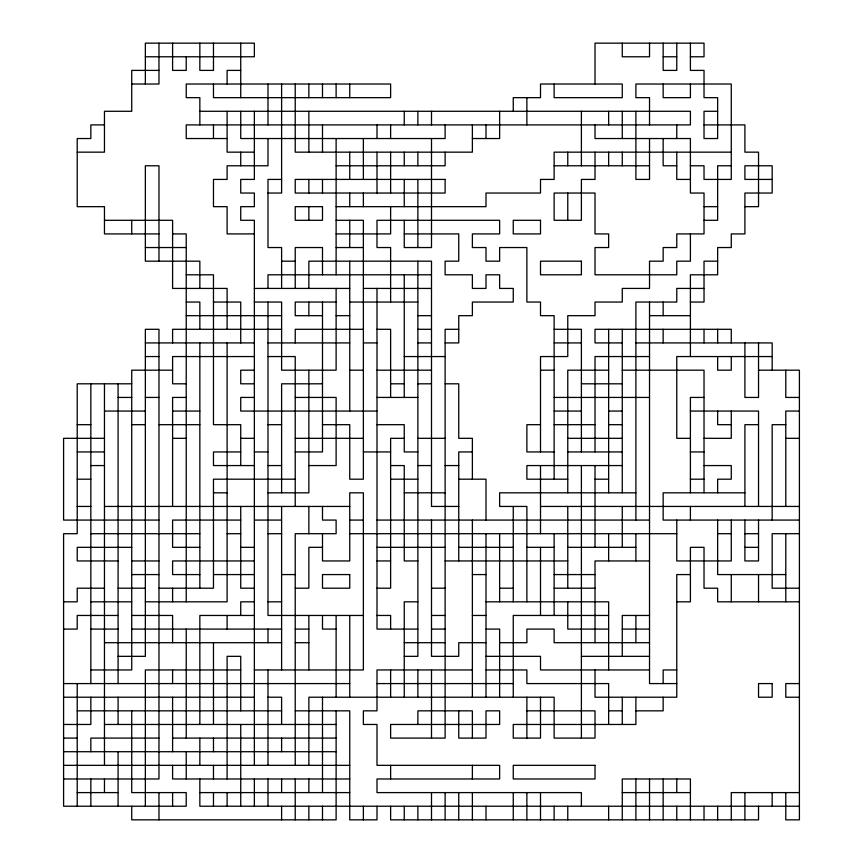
<?xml version="1.0" encoding="UTF-8"?>
<svg xmlns="http://www.w3.org/2000/svg" width="863" height="863" viewBox="0 0 863 863"><rect width="100%" height="100%" fill="white"/><g stroke="black" fill="none" stroke-linecap="round" stroke-linejoin="round"><path stroke-width="1.29" d="M145.351 56.775L254.358 56.775L254.358 43.15L145.351 43.15L145.351 84.024M663.151 56.775L676.775 56.775M690.4 56.775L704.025 56.775L704.025 43.15L595.017 43.15L595.017 84.024M158.975 70.399L131.726 70.399L131.726 111.284L104.466 111.284L104.466 152.158L77.217 152.158M240.734 70.399L227.109 70.399L227.109 84.024M131.726 84.024L158.975 84.024L158.975 43.15M199.849 111.284L690.4 111.284L690.4 124.908L186.225 124.908L186.225 138.533L227.109 138.533M717.649 111.284L704.025 111.284L704.025 138.533L717.649 138.533L717.649 97.659L704.025 97.659L704.025 70.399L690.4 70.399L690.4 43.15M104.466 124.908L90.842 124.908L90.842 138.533L77.217 138.533L77.217 206.667L104.466 206.667L104.466 233.916L158.975 233.916M704.025 124.908L744.909 124.908L744.909 152.158L758.534 152.158L758.534 206.667L744.909 206.667M472.374 138.533L499.634 138.533L499.634 111.284M254.358 152.158L227.109 152.158L227.109 111.284M731.274 152.158L554.132 152.158L554.132 179.418L540.508 179.418L540.508 193.042L486.009 193.042L486.009 206.667L336.117 206.667M336.117 165.782L445.125 165.782L445.125 152.158M554.132 165.782L649.526 165.782M676.775 165.782L663.151 165.782L663.151 138.533M690.4 165.782L704.025 165.782L704.025 179.418L731.274 179.418L731.274 84.024L635.891 84.024L635.891 97.659L649.526 97.659L649.526 124.908M731.274 165.782L717.649 165.782L717.649 220.292L704.025 220.292M281.608 179.418L267.983 179.418L267.983 247.541L281.608 247.541L281.608 288.425M690.4 179.418L676.775 179.418L676.775 152.158M772.158 179.418L744.909 179.418L744.909 165.782L772.158 165.782L772.158 193.042L744.909 193.042L744.909 233.916L731.274 233.916L731.274 247.541L717.649 247.541L717.649 274.801L690.4 274.801L690.4 356.559M267.983 193.042L281.608 193.042L281.608 84.024M704.025 206.667L717.649 206.667M104.466 220.292L172.6 220.292L172.6 288.425L227.109 288.425L227.109 329.299M336.117 220.292L363.366 220.292L363.366 479.192L349.742 479.192L349.742 424.682L322.492 424.682M172.6 233.916L186.225 233.916L186.225 601.824M254.358 233.916L227.109 233.916L227.109 206.667L213.474 206.667L213.474 179.418L227.109 179.418L227.109 165.782L267.983 165.782L267.983 138.533M336.117 233.916L390.626 233.916L390.626 206.667M404.251 233.916L458.749 233.916L458.749 261.176L445.125 261.176L445.125 274.801L472.374 274.801L472.374 288.425L486.009 288.425L486.009 274.801L499.634 274.801L499.634 288.425L513.258 288.425L513.258 302.05L472.374 302.05L472.374 315.675L458.749 315.675L458.749 342.924L445.125 342.924M145.351 247.541L186.225 247.541M336.117 247.541L363.366 247.541M281.608 261.176L295.232 261.176M717.649 261.176L704.025 261.176L704.025 302.05L690.4 302.05M186.225 274.801L213.474 274.801L213.474 424.682L240.734 424.682L240.734 465.567M431.5 274.801L267.983 274.801L267.983 288.425M254.358 288.425L349.742 288.425M363.366 288.425L431.5 288.425M704.025 288.425L676.775 288.425L676.775 302.05L635.891 302.05L635.891 520.076M186.225 302.05L199.849 302.05L199.849 329.299M213.474 302.05L240.734 302.05L240.734 342.924M254.358 302.05L281.608 302.05L281.608 370.184L336.117 370.184L336.117 288.425M336.117 302.05L295.232 302.05L295.232 315.675L322.492 315.675M349.742 302.05L417.875 302.05M186.225 315.675L281.608 315.675M336.117 315.675L349.742 315.675M417.875 315.675L431.5 315.675M649.526 315.675L690.4 315.675M281.608 329.299L172.6 329.299L172.6 342.924M363.366 329.299L295.232 329.299L295.232 342.924M376.991 329.299L390.626 329.299L390.626 397.433M417.875 329.299L431.5 329.299M458.749 329.299L445.125 329.299L445.125 738.092L390.626 738.092L390.626 724.467L499.634 724.467L499.634 710.842L486.009 710.842L486.009 738.092L458.749 738.092L458.749 710.842M554.132 329.299L581.392 329.299L581.392 451.942M145.351 342.924L254.358 342.924M267.983 342.924L349.742 342.924M363.366 342.924L376.991 342.924M417.875 342.924L431.5 342.924M554.132 342.924L581.392 342.924M622.266 342.924L595.017 342.924L595.017 329.299L731.274 329.299L731.274 342.924M635.891 342.924L772.158 342.924L772.158 370.184M145.351 356.559L158.975 356.559M254.358 356.559L172.6 356.559L172.6 383.808L186.225 383.808M267.983 356.559L295.232 356.559L295.232 506.441M404.251 356.559L445.125 356.559M649.526 356.559L595.017 356.559L595.017 451.942M772.158 356.559L676.775 356.559L676.775 438.318L690.4 438.318M172.6 370.184L131.726 370.184L131.726 669.958L90.842 669.958M254.358 370.184L240.734 370.184L240.734 383.808L254.358 383.808M349.742 370.184L363.366 370.184M376.991 370.184L431.5 370.184M540.508 370.184L554.132 370.184M608.642 370.184L567.768 370.184L567.768 492.816M622.266 370.184L704.025 370.184L704.025 492.816M758.534 370.184L799.408 370.184L799.408 819.85L785.783 819.85L785.783 792.601M131.726 383.808L77.217 383.808L77.217 533.701L63.592 533.701L63.592 806.225L186.225 806.225L186.225 792.601L131.726 792.601L131.726 710.842M322.492 383.808L281.608 383.808L281.608 492.816M390.626 383.808L404.251 383.808M417.875 383.808L431.5 383.808M445.125 383.808L458.749 383.808L458.749 438.318L472.374 438.318L472.374 479.192M581.392 383.808L622.266 383.808M118.091 397.433L131.726 397.433M145.351 397.433L158.975 397.433M186.225 397.433L172.6 397.433L172.6 506.441M254.358 397.433L240.734 397.433L240.734 411.058L376.991 411.058M295.232 397.433L336.117 397.433L336.117 465.567L308.868 465.567M376.991 397.433L417.875 397.433M554.132 397.433L649.526 397.433M704.025 397.433L690.4 397.433L690.4 492.816M799.408 397.433L785.783 397.433L785.783 370.184M104.466 411.058L145.351 411.058M172.6 411.058L199.849 411.058M554.132 411.058L581.392 411.058M608.642 411.058L622.266 411.058M690.4 411.058L758.534 411.058L758.534 506.441M799.408 411.058L785.783 411.058L785.783 506.441M77.217 424.682L90.842 424.682M131.726 424.682L145.351 424.682M158.975 424.682L199.849 424.682M267.983 424.682L281.608 424.682M376.991 424.682L404.251 424.682L404.251 451.942L417.875 451.942M540.508 424.682L526.883 424.682L526.883 451.942L554.132 451.942M554.132 424.682L595.017 424.682M608.642 424.682L622.266 424.682M731.274 424.682L717.649 424.682L717.649 411.058M758.534 424.682L744.909 424.682L744.909 506.441M785.783 424.682L772.158 424.682L772.158 520.076M104.466 438.318L63.592 438.318L63.592 520.076L158.975 520.076M172.6 438.318L186.225 438.318M240.734 438.318L254.358 438.318M295.232 438.318L363.366 438.318M404.251 438.318L390.626 438.318L390.626 588.199L376.991 588.199M417.875 438.318L445.125 438.318M567.768 438.318L622.266 438.318M704.025 438.318L731.274 438.318L731.274 411.058M785.783 438.318L799.408 438.318M77.217 451.942L104.466 451.942M240.734 451.942L213.474 451.942L213.474 465.567L254.358 465.567M254.358 451.942L267.983 451.942M295.232 451.942L322.492 451.942L322.492 302.05M363.366 451.942L390.626 451.942M472.374 451.942L458.749 451.942L458.749 560.95M567.768 451.942L622.266 451.942M690.4 451.942L704.025 451.942M90.842 465.567L104.466 465.567M267.983 465.567L281.608 465.567M390.626 465.567L404.251 465.567L404.251 560.95L417.875 560.95M417.875 465.567L431.5 465.567M445.125 465.567L458.749 465.567M622.266 465.567L526.883 465.567L526.883 479.192L567.768 479.192M704.025 465.567L731.274 465.567L731.274 479.192L717.649 479.192L717.649 492.816M77.217 479.192L90.842 479.192M295.232 479.192L213.474 479.192L213.474 588.199L158.975 588.199M390.626 479.192L417.875 479.192M458.749 479.192L486.009 479.192L486.009 520.076M595.017 479.192L608.642 479.192M690.4 479.192L704.025 479.192M213.474 492.816L227.109 492.816M267.983 492.816L308.868 492.816L308.868 370.184M404.251 492.816L445.125 492.816M635.891 492.816L499.634 492.816L499.634 506.441L526.883 506.441L526.883 601.824M744.909 492.816L663.151 492.816L663.151 520.076L799.408 520.076M77.217 506.441L90.842 506.441M104.466 506.441L349.742 506.441M458.749 506.441L431.5 506.441L431.5 261.176L308.868 261.176L308.868 288.425M540.508 506.441L799.408 506.441M240.734 520.076L172.6 520.076L172.6 547.325L199.849 547.325M254.358 520.076L281.608 520.076M349.742 520.076L363.366 520.076M376.991 520.076L649.526 520.076M90.842 533.701L199.849 533.701M227.109 533.701L240.734 533.701M267.983 533.701L281.608 533.701M349.742 533.701L676.775 533.701M717.649 533.701L731.274 533.701M744.909 533.701L758.534 533.701M799.408 533.701L772.158 533.701L772.158 588.199L799.408 588.199M131.726 547.325L77.217 547.325L77.217 560.95L118.091 560.95M240.734 547.325L254.358 547.325M322.492 547.325L308.868 547.325L308.868 588.199L295.232 588.199M376.991 547.325L445.125 547.325M458.749 547.325L513.258 547.325M526.883 547.325L554.132 547.325M567.768 547.325L635.891 547.325M744.909 547.325L758.534 547.325M131.726 560.95L158.975 560.95M254.358 560.95L172.6 560.95L172.6 574.575L199.849 574.575M376.991 560.95L390.626 560.95M445.125 560.95L567.768 560.95M649.526 560.95L595.017 560.95L595.017 642.708M131.726 574.575L158.975 574.575M213.474 574.575L254.358 574.575M281.608 574.575L295.232 574.575M472.374 574.575L486.009 574.575M554.132 574.575L595.017 574.575M690.4 574.575L676.775 574.575L676.775 697.218L595.017 697.218L595.017 669.958M785.783 574.575L717.649 574.575L717.649 520.076M104.466 588.199L77.217 588.199L77.217 601.824L63.592 601.824M118.091 588.199L145.351 588.199M254.358 588.199L240.734 588.199L240.734 506.441M431.5 588.199L445.125 588.199M499.634 588.199L513.258 588.199M554.132 588.199L595.017 588.199M90.842 601.824L131.726 601.824M145.351 601.824L227.109 601.824L227.109 342.924M254.358 601.824L240.734 601.824L240.734 615.459M267.983 601.824L281.608 601.824M417.875 601.824L404.251 601.824L404.251 697.218M486.009 601.824L608.642 601.824L608.642 669.958M676.775 601.824L690.4 601.824L690.4 547.325L704.025 547.325L704.025 588.199L717.649 588.199L717.649 601.824L799.408 601.824M118.091 615.459L77.217 615.459L77.217 629.084L63.592 629.084M131.726 615.459L172.6 615.459L172.6 642.708M254.358 615.459L199.849 615.459L199.849 724.467M363.366 615.459L267.983 615.459L267.983 302.05M376.991 615.459L390.626 615.459L390.626 629.084M431.5 615.459L445.125 615.459M472.374 615.459L486.009 615.459M608.642 615.459L513.258 615.459L513.258 697.218M649.526 615.459L622.266 615.459L622.266 656.333M90.842 629.084L118.091 629.084M131.726 629.084L281.608 629.084M295.232 629.084L308.868 629.084M336.117 629.084L322.492 629.084L322.492 615.459M417.875 629.084L376.991 629.084L376.991 288.425M431.5 629.084L445.125 629.084M486.009 629.084L499.634 629.084L499.634 697.218M608.642 629.084L567.768 629.084L567.768 601.824M622.266 629.084L649.526 629.084M104.466 642.708L281.608 642.708M295.232 642.708L308.868 642.708M404.251 642.708L445.125 642.708M486.009 642.708L458.749 642.708L458.749 656.333L431.5 656.333L431.5 520.076M499.634 642.708L526.883 642.708L526.883 629.084L554.132 629.084L554.132 642.708L649.526 642.708M118.091 656.333L145.351 656.333L145.351 329.299L158.975 329.299L158.975 778.976L63.592 778.976M404.251 656.333L417.875 656.333L417.875 261.176M486.009 656.333L540.508 656.333L540.508 669.958L649.526 669.958M581.392 656.333L649.526 656.333M240.734 669.958L145.351 669.958L145.351 806.225M254.358 669.958L363.366 669.958L363.366 492.816L349.742 492.816L349.742 560.95L322.492 560.95L322.492 533.701M472.374 669.958L376.991 669.958L376.991 710.842L363.366 710.842L363.366 724.467L376.991 724.467L376.991 765.341L499.634 765.341L499.634 778.976L376.991 778.976L376.991 792.601L581.392 792.601L581.392 806.225M486.009 669.958L526.883 669.958L526.883 683.582L608.642 683.582L608.642 724.467M676.775 669.958L663.151 669.958L663.151 683.582M63.592 683.582L349.742 683.582M376.991 683.582L513.258 683.582M676.775 683.582L649.526 683.582L649.526 302.05M799.408 683.582L785.783 683.582L785.783 697.218L799.408 697.218M63.592 697.218L254.358 697.218M267.983 697.218L281.608 697.218L281.608 724.467M77.217 710.842L281.608 710.842M295.232 710.842L349.742 710.842L349.742 819.85L376.991 819.85L376.991 806.225M526.883 710.842L595.017 710.842L595.017 738.092L554.132 738.092L554.132 697.218L308.868 697.218L308.868 765.341M608.642 710.842L622.266 710.842M635.891 710.842L663.151 710.842L663.151 697.218M63.592 724.467L90.842 724.467L90.842 697.218M104.466 724.467L336.117 724.467M63.592 738.092L77.217 738.092M158.975 738.092L90.842 738.092L90.842 751.716M172.6 738.092L336.117 738.092M63.592 751.716L336.117 751.716M63.592 765.341L349.742 765.341M349.742 778.976L172.6 778.976L172.6 765.341M77.217 792.601L118.091 792.601M199.849 792.601L349.742 792.601M622.266 792.601L690.4 792.601M799.408 792.601L731.274 792.601L731.274 819.85M799.408 806.225L199.849 806.225L199.849 778.976M785.783 533.701L785.783 601.824M772.158 792.601L772.158 806.225M758.534 342.924L758.534 397.433L744.909 397.433L744.909 342.924M758.534 520.076L758.534 560.95L744.909 560.95L744.909 520.076M758.534 574.575L758.534 601.824M758.534 806.225L758.534 819.85L390.626 819.85L390.626 806.225M744.909 792.601L744.909 819.85M731.274 356.559L731.274 370.184L717.649 370.184L717.649 356.559M731.274 520.076L731.274 560.95L676.775 560.95L676.775 520.076M731.274 574.575L731.274 601.824M717.649 329.299L717.649 342.924M717.649 806.225L717.649 819.85M704.025 329.299L704.025 342.924M704.025 806.225L704.025 819.85M690.4 84.024L690.4 97.659L663.151 97.659L663.151 84.024M690.4 233.916L690.4 261.176L676.775 261.176L676.775 274.801L595.017 274.801L595.017 247.541L608.642 247.541L608.642 233.916L595.017 233.916L595.017 193.042L554.132 193.042L554.132 220.292L581.392 220.292L581.392 179.418L595.017 179.418L595.017 152.158M690.4 506.441L690.4 520.076M690.4 819.85L690.4 778.976L622.266 778.976L622.266 819.85M676.775 43.15L676.775 70.399L663.151 70.399L663.151 43.15M676.775 124.908L676.775 138.533M676.775 778.976L676.775 792.601M676.775 806.225L676.775 819.85M663.151 302.05L663.151 315.675M663.151 329.299L663.151 342.924M663.151 778.976L663.151 819.85M649.526 43.15L649.526 56.775L622.266 56.775L622.266 43.15M649.526 138.533L649.526 179.418L635.891 179.418L635.891 111.284M649.526 778.976L649.526 819.85M635.891 533.701L635.891 560.95M635.891 615.459L635.891 642.708M635.891 697.218L635.891 724.467L513.258 724.467L513.258 738.092L540.508 738.092L540.508 697.218M635.891 778.976L635.891 819.85M622.266 111.284L622.266 138.533M622.266 152.158L622.266 165.782M622.266 329.299L622.266 492.816M622.266 506.441L622.266 547.325M622.266 697.218L622.266 724.467M608.642 111.284L608.642 124.908M608.642 152.158L608.642 165.782M608.642 329.299L608.642 492.816M608.642 533.701L608.642 560.95M608.642 806.225L608.642 819.85M595.017 124.908L595.017 138.533L690.4 138.533L690.4 193.042L704.025 193.042L704.025 233.916L676.775 233.916L676.775 247.541L663.151 247.541L663.151 261.176L649.526 261.176L649.526 288.425L622.266 288.425L622.266 302.05L595.017 302.05L595.017 315.675L567.768 315.675L567.768 356.559L540.508 356.559L540.508 451.942M595.017 465.567L595.017 547.325M581.392 111.284L581.392 165.782M581.392 465.567L581.392 738.092M567.768 152.158L567.768 165.782M567.768 193.042L567.768 220.292M567.768 506.441L567.768 588.199M567.768 806.225L567.768 819.85M554.132 84.024L554.132 97.659L622.266 97.659L622.266 84.024L540.508 84.024L540.508 97.659L513.258 97.659L513.258 111.284M554.132 479.192L554.132 315.675L540.508 315.675L540.508 302.05L526.883 302.05L526.883 247.541L499.634 247.541L499.634 261.176L486.009 261.176L486.009 247.541L472.374 247.541L472.374 233.916L499.634 233.916L499.634 220.292L376.991 220.292L376.991 247.541L390.626 247.541L390.626 302.05M554.132 533.701L554.132 615.459M554.132 806.225L554.132 819.85M540.508 465.567L540.508 533.701M540.508 547.325L540.508 615.459M540.508 792.601L540.508 819.85M526.883 97.659L526.883 124.908M526.883 697.218L526.883 738.092M526.883 792.601L526.883 819.85M513.258 506.441L513.258 601.824M513.258 792.601L513.258 819.85M499.634 533.701L499.634 601.824M486.009 124.908L486.009 138.533M486.009 533.701L486.009 697.218M486.009 806.225L486.009 819.85M472.374 124.908L472.374 152.158L295.232 152.158L295.232 84.024M472.374 520.076L472.374 697.218M472.374 738.092L472.374 710.842L417.875 710.842L417.875 724.467M472.374 765.341L472.374 778.976M472.374 792.601L472.374 819.85M458.749 792.601L458.749 819.85M445.125 124.908L445.125 138.533L240.734 138.533L240.734 111.284M445.125 792.601L445.125 819.85M431.5 111.284L431.5 124.908M431.5 138.533L431.5 247.541L404.251 247.541L404.251 220.292M431.5 669.958L431.5 738.092M431.5 792.601L431.5 819.85M417.875 111.284L417.875 124.908M417.875 152.158L417.875 165.782M417.875 179.418L417.875 247.541M417.875 669.958L417.875 697.218M417.875 806.225L417.875 819.85M404.251 111.284L404.251 124.908M404.251 152.158L404.251 165.782M404.251 179.418L404.251 206.667M404.251 274.801L404.251 397.433M404.251 806.225L404.251 819.85M390.626 124.908L390.626 138.533M390.626 152.158L390.626 193.042M390.626 669.958L390.626 697.218M390.626 765.341L390.626 778.976M376.991 124.908L376.991 138.533M376.991 152.158L376.991 193.042M363.366 138.533L363.366 179.418M363.366 193.042L363.366 206.667M363.366 806.225L363.366 819.85M349.742 84.024L349.742 97.659M349.742 152.158L349.742 179.418M349.742 193.042L349.742 206.667M349.742 220.292L349.742 247.541M349.742 261.176L349.742 411.058M349.742 615.459L349.742 697.218M336.117 84.024L336.117 97.659M336.117 138.533L336.117 274.801M336.117 615.459L336.117 697.218M336.117 710.842L336.117 819.85L131.726 819.85L131.726 806.225M322.492 84.024L322.492 97.659M322.492 124.908L322.492 152.158M322.492 179.418L322.492 193.042M322.492 274.801L322.492 247.541L295.232 247.541L295.232 288.425M322.492 506.441L322.492 520.076L336.117 520.076L336.117 533.701L295.232 533.701L295.232 765.341M322.492 697.218L322.492 792.601M322.492 806.225L322.492 819.85M308.868 84.024L308.868 97.659M308.868 111.284L308.868 152.158M308.868 179.418L308.868 193.042M308.868 206.667L308.868 220.292M308.868 302.05L308.868 315.675M308.868 506.441L308.868 533.701M308.868 615.459L308.868 669.958M308.868 778.976L308.868 792.601M308.868 806.225L308.868 819.85M295.232 778.976L295.232 819.85M281.608 506.441L281.608 669.958M281.608 738.092L281.608 751.716M281.608 778.976L281.608 792.601M281.608 806.225L281.608 819.85M267.983 84.024L267.983 124.908M267.983 629.084L267.983 642.708M267.983 669.958L267.983 765.341M267.983 778.976L267.983 806.225M254.358 111.284L254.358 179.418L240.734 179.418L240.734 193.042L254.358 193.042L254.358 206.667L240.734 206.667L240.734 220.292L254.358 220.292L254.358 765.341M254.358 778.976L254.358 806.225M240.734 43.15L240.734 97.659M240.734 152.158L240.734 165.782M240.734 710.842L240.734 656.333L227.109 656.333L227.109 778.976M240.734 724.467L240.734 806.225M227.109 615.459L227.109 629.084M227.109 792.601L227.109 806.225M213.474 43.15L213.474 70.399L199.849 70.399L199.849 43.15M213.474 84.024L213.474 97.659L390.626 97.659L390.626 84.024L186.225 84.024L186.225 97.659L199.849 97.659L199.849 124.908M213.474 124.908L213.474 138.533M213.474 642.708L213.474 724.467M213.474 738.092L213.474 751.716M213.474 765.341L213.474 778.976M213.474 792.601L213.474 806.225M199.849 288.425L199.849 261.176L145.351 261.176L145.351 165.782L158.975 165.782L158.975 261.176M199.849 342.924L199.849 588.199M199.849 738.092L199.849 765.341M186.225 56.775L186.225 70.399L172.6 70.399L172.6 43.15M186.225 629.084L186.225 738.092M186.225 751.716L186.225 778.976M172.6 588.199L172.6 601.824M172.6 669.958L172.6 683.582M172.6 697.218L172.6 751.716M172.6 792.601L172.6 806.225M158.975 792.601L158.975 819.85M131.726 220.292L131.726 233.916M118.091 383.808L118.091 683.582M118.091 697.218L118.091 724.467M118.091 751.716L118.091 806.225M104.466 383.808L104.466 765.341M104.466 778.976L104.466 792.601M90.842 383.808L90.842 683.582M90.842 778.976L90.842 806.225M77.217 683.582L77.217 806.225M445.125 179.418L295.232 179.418L295.232 193.042L445.125 193.042L445.125 179.418M322.492 206.667L295.232 206.667L295.232 220.292L322.492 220.292L322.492 206.667M540.508 220.292L513.258 220.292L513.258 233.916L540.508 233.916L540.508 220.292M581.392 261.176L540.508 261.176L540.508 274.801L581.392 274.801L581.392 261.176M349.742 574.575L322.492 574.575L322.492 588.199L349.742 588.199L349.742 574.575M772.158 683.582L758.534 683.582L758.534 697.218L772.158 697.218L772.158 683.582M595.017 765.341L513.258 765.341L513.258 778.976L595.017 778.976L595.017 765.341"/></g></svg>
